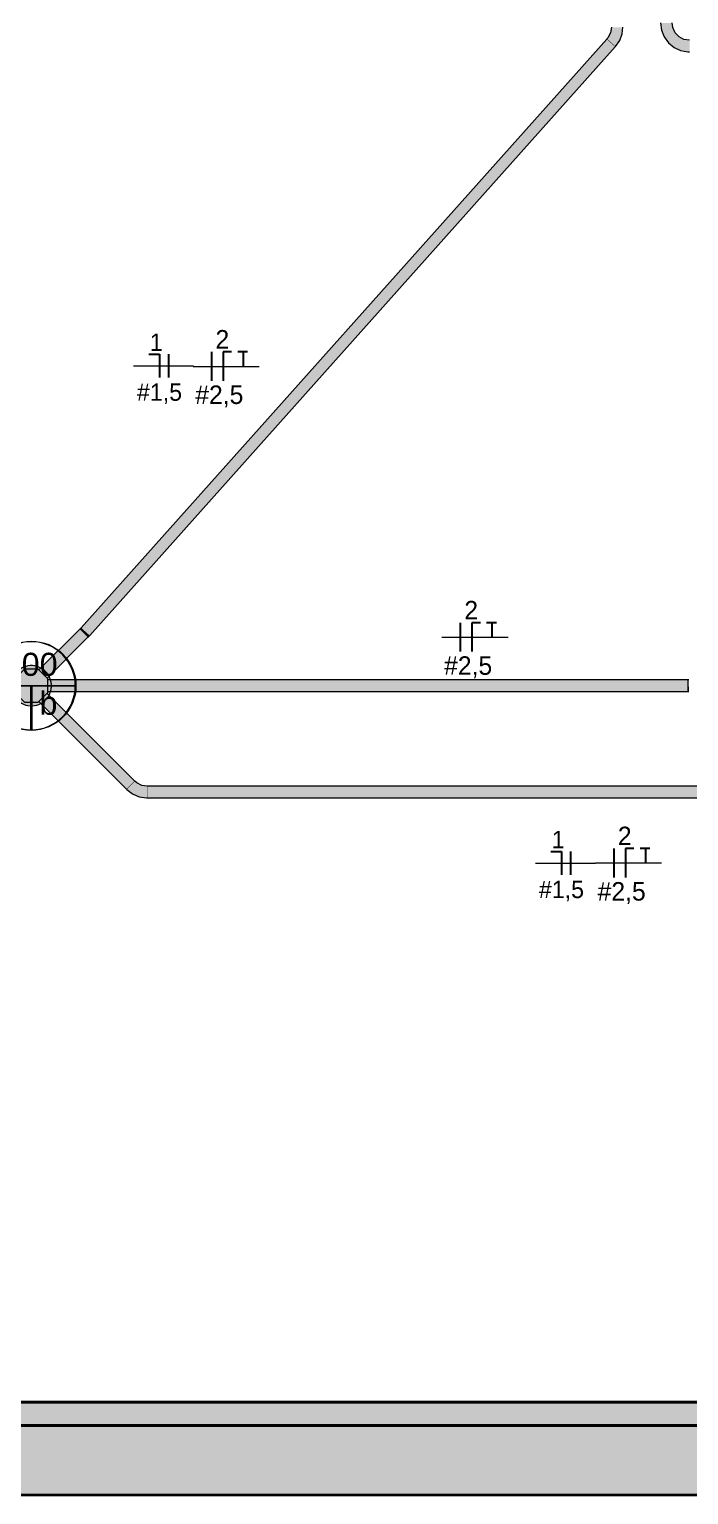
# Model space of a CAD drawing. Header units: metres. Extents: x 34 to 64.7, y -8.4 to 5.
# Drawn here: x 37.888 to 39.315, y 0 to 3.17 of the extents above; entities that cross this region are included whole.
import ezdxf

# ---------------------------------------------------------------- set-up
doc = ezdxf.new("R2010")
doc.units = ezdxf.units.M
doc.linetypes.add('Hidden 1_5', pattern=[0.0022, 0.0015, -0.0007])
for name, color, linetype, lineweight in [('A-DETL', 7, 'Hidden 1_5', 18), ('ARQ-MOB', 7, 'Continuous', 18), ('ARQ-PAR', 7, 'Continuous', 18), ('Dispositivos elétricos', 7, 'Continuous', 70), ('E-LITE-EQPM-IDEN', 7, 'Continuous', 9), ('E-POWR-CNDT', 7, 'Continuous', 35), ('Identificadores de dispositivos elétricos', 7, 'Continuous', 9), ('S-BEAM', 7, 'Continuous', 18)]:
    doc.layers.add(name, color=color, linetype=linetype, lineweight=lineweight)
for name, color, linetype, lineweight, true_color in [('BASE ELETRICO__dwg', 7, 'Continuous', 18, 0x767676), ('Fase', 1, 'Continuous', 25, 0xff0000), ('Neutro', 5, 'Continuous', 25, 0x0000ff), ('Terra', 3, 'Continuous', 25, 0x00ff00)]:
    doc.layers.add(name, color=color, linetype=linetype, lineweight=lineweight, true_color=true_color)
doc.styles.add('Arial', font='arial.ttf', dxfattribs={"height": 0.05})
doc.styles.add('Century Gothic_1', font='GOTHIC.TTF', dxfattribs={"height": 0.04})
doc.styles.add('Century Gothic_2', font='GOTHIC.TTF', dxfattribs={"height": 0.0375})

# ---------------------------------------------------------------- blocks, each defined once
blk = doc.blocks.new('IFC_ifc-1-PLANTA BAIXA - TÉRREO')
at = {"layer": 'S-BEAM', "lineweight": 5, "true_color": 0xe6c9ab, "transparency": 33554675}
h = blk.add_hatch(color=9, dxfattribs=at)
h.paths.add_polyline_path([(34.1826, 0.15), (39.5326, 0.15), (39.5326, 0.2), (37.6676, 0.2), (37.6676, 0.1972), (37.6721, 0.1972), (37.6721, 0.1942), (37.6676, 0.1942), (37.6676, 0.1871), (37.6681, 0.1871), (37.6681, 0.1629), (37.6676, 0.1629), (37.6675, 0.1525), (37.6481, 0.1525), (37.6481, 0.152), (37.6172, 0.152), (37.6172, 0.1525), (37.5976, 0.1525), (37.5976, 0.1629), (37.5972, 0.1629), (37.5972, 0.1625), (35.3681, 0.1625), (35.3681, 0.1629), (35.3676, 0.1629), (35.3675, 0.1525), (35.3481, 0.1525), (35.3481, 0.152), (35.3172, 0.152), (35.3172, 0.1525), (35.2976, 0.1526), (35.2976, 0.1629), (35.2972, 0.1629), (35.2972, 0.1871), (35.2976, 0.1871), (35.2976, 0.1942), (35.2932, 0.1942), (35.2932, 0.1972), (35.2976, 0.1972), (35.2976, 0.2), (34.1826, 0.2)])
h.paths.add_polyline_path([(37.5972, 0.1871), (37.5976, 0.1871), (37.5976, 0.1942), (37.5932, 0.1942), (37.5932, 0.1972), (37.5976, 0.1972), (37.5976, 0.2), (35.3676, 0.2), (35.3676, 0.1972), (35.3721, 0.1972), (35.3721, 0.1942), (35.3676, 0.1942), (35.3676, 0.1871), (35.3681, 0.1871), (35.3681, 0.1875), (37.5972, 0.1875)])
blk.add_hatch(color=9, dxfattribs=at).paths.add_polyline_path([(39.0466, 0), (39.5326, 0), (39.5326, 0.15), (34.1826, 0.15), (34.1826, 0), (37.779, 0)])
at = {"layer": 'S-BEAM', "color": 253, "lineweight": 35, "true_color": 0xababab}
for p, q in [((39.5326, 0.2), (34.1826, 0.2)), ((39.5326, 0.15), (34.1826, 0.15)), ((34.1826, 0), (39.5326, 0))]:
    blk.add_line(p, q, dxfattribs=at)
at = {"layer": 'S-BEAM', "color": 9, "lineweight": 35, "true_color": 0xe3c7ab}
for p, q in [((34.1826, 0.2), (39.5326, 0.2)), ((39.5326, 0.15), (34.1826, 0.15)), ((34.1826, 0.15), (39.5326, 0.15)), ((34.1826, 0), (39.5326, 0)), ((34.1826, 0), (39.5326, 0))]:
    blk.add_line(p, q, dxfattribs=at)
at = {"layer": 'S-BEAM', "color": 9, "lineweight": 35, "true_color": 0xe5c8ab}
for p, q in [((34.1826, 0.15), (39.5326, 0.15)), ((34.1826, 0), (39.5326, 0)), ((34.1826, 0), (39.5326, 0)), ((34.1826, 0), (39.5326, 0))]:
    blk.add_line(p, q, dxfattribs=at)
blk = doc.blocks.new('BASE ELETRICO__dwg-8227098-PLANTA BAIXA - TÉRREO')
at = {"layer": 'ARQ-MOB', "color": 252, "true_color": 0x8e8e8e}
blk.add_line((37.6971, 0.2), (39.5326, 0.2), dxfattribs=at)
at = {"layer": 'ARQ-PAR', "color": 252, "true_color": 0x8e8e8e}
blk.add_line((33.9763, 0), (44.1168, 0), dxfattribs=at)
blk = doc.blocks.new('PVC Corrugado Amarelo_Caixa de Octogonal 4x4 - PVC Corrugado Amarelo_Caixa de Octogonal 4x4-V20-PLANTA BAIXA - TÉRREO')
at = {"layer": 'Dispositivos elétricos', "linetype": 'Hidden 1_5', "lineweight": 18, "true_color": 0xffff00}
h = blk.add_hatch(color=2, dxfattribs=at)
h.paths.add_polyline_path([(0, -0.0435), (0.0121, -0.0417), (0.0205, -0.0382), (0.0165, -0.0342), (0.0148, -0.0358), (-0.0148, -0.0358), (-0.0358, -0.0148), (-0.0358, -0.0125), (-0.0415, -0.0125), (-0.0377, -0.0217), (-0.0308, -0.0308), (-0.0217, -0.0377), (-0.0113, -0.042), (-0.0032, -0.0431)])
h.paths.add_polyline_path([(0.0382, -0.0205), (0.0415, -0.0125), (0.0358, -0.0125), (0.0358, -0.0148), (0.0342, -0.0165), (0.0371, -0.0194)])
h.paths.add_polyline_path([(-0.0381, 0.0125), (-0.0358, 0.0125), (-0.0358, 0.0148), (-0.0148, 0.0358), (0.0148, 0.0358), (0.0165, 0.0342), (0.0205, 0.0382), (0.0113, 0.042), (0, 0.0435), (-0.0121, 0.0417), (-0.0217, 0.0377), (-0.031, 0.0304), (-0.0377, 0.0218), (-0.0414, 0.0125), (-0.04, 0.0125)])
h.paths.add_polyline_path([(0.0358, 0.0125), (0.0415, 0.0125), (0.0382, 0.0205), (0.0342, 0.0165), (0.0358, 0.0148)])
blk.add_hatch(color=2, dxfattribs=at).paths.add_polyline_path([(0.0148, -0.0358), (0.0358, -0.0148), (0.0358, 0.0148), (0.0148, 0.0358), (-0.0148, 0.0358), (-0.0358, 0.0148), (-0.0358, -0.0148), (-0.0146, -0.0358), (0.0052, -0.0358)])
at = {"layer": 'A-DETL'}
for start, end in [(28.2907, 61.6814), (163.2925, 180), (180, 196.7075), (360, 16.7068), (343.2932, 360), (298.2907, 331.6963)]:
    blk.add_arc((0, 0), 0.0435, start, end, dxfattribs=at)
at = {"layer": 'Dispositivos elétricos', "lineweight": 18}
for p, q in [((-0.0148, 0.0358), (-0.0358, 0.0148)), ((0.0148, 0.0358), (-0.0148, 0.0358)), ((0.0358, 0.0148), (0.0148, 0.0358)), ((-0.0358, 0.0148), (-0.0358, -0.0148)), ((0.0358, -0.0148), (0.0358, 0.0148)), ((-0.0358, -0.0148), (-0.0148, -0.0358)), ((0.0148, -0.0358), (0.0358, -0.0148)), ((-0.0148, -0.0358), (0.0148, -0.0358))]:
    blk.add_line(p, q, dxfattribs=at)
for start, end in [(61.747, 163.227), (16.7723, 28.2252), (196.773, 298.2252), (331.7619, 343.2277)]:
    blk.add_arc((0, 0), 0.0435, start, end, dxfattribs=at)
blk = doc.blocks.new('Tag de Luminárias de Teto 2 - Tag de Luminárias de Teto 2-3493498-PLANTA BAIXA - TÉRREO')
at = {"layer": 'E-LITE-EQPM-IDEN'}
for p, q in [((-0.00386, 0), (0.00386, 0)), ((-0.0038, 0.00001), (0.0038, 0.00001)), ((0, 0), (0, -0.00386)), ((-0.00004, -0.00001), (-0.0038, -0.00001)), ((-0.00004, -0.00381), (-0.00004, -0.00001)), ((0.00004, -0.00001), (0.00004, -0.00381)), ((0.0038, -0.00001), (0.00004, -0.00001))]:
    blk.add_line(p, q, dxfattribs=at)
blk.add_circle((0, 0), 0.00386, dxfattribs=at)
for centre, start, end in [((0, 0.00001), 360, 180), ((0, -0.00001), 180, 269.411), ((0, -0.00001), 270.589, 360)]:
    blk.add_arc(centre, 0.0038, start, end, dxfattribs=at)
blk = doc.blocks.new('Fiação_PEX_Tags Eletrical Fixtures - 2_ FNT-4480792-PLANTA BAIXA - TÉRREO')
at = {"layer": 'Fase'}
blk.add_line((-0.00098, 0.00125), (-0.00098, -0.00125), dxfattribs=at)
at = {"layer": 'Identificadores de dispositivos elétricos'}
blk.add_line((-0.00257, 0), (0.00315, 0), dxfattribs=at)
at = {"layer": 'Neutro'}
for p, q in [((0.00002, 0.00125), (0.00002, -0.00125)), ((0.00002, 0.00125), (0.00002, -0.00077)), ((0.00076, 0.00125), (0.00002, 0.00125))]:
    blk.add_line(p, q, dxfattribs=at)
at = {"layer": 'Terra'}
for p, q in [((0.00215, 0.00125), (0.00129, 0.00125)), ((0.00175, 0.00125), (0.00175, 0))]:
    blk.add_line(p, q, dxfattribs=at)
blk = doc.blocks.new('Fiação_Tags Lighting Fixture - 1_ FN-3746626-PLANTA BAIXA - TÉRREO')
at = {"layer": 'E-LITE-EQPM-IDEN', "color": 5, "lineweight": 25, "true_color": 0x0000ff}
for p, q in [((-0.00128, -0.00164), (-0.00034, -0.00164)), ((-0.00034, -0.00164), (-0.00034, -0.00366))]:
    blk.add_line(p, q, dxfattribs=at)
at = {"layer": 'E-LITE-EQPM-IDEN', "color": 1, "lineweight": 25, "true_color": 0xff0000}
blk.add_line((0.00043, -0.00164), (0.00043, -0.00366), dxfattribs=at)
at = {"layer": 'E-LITE-EQPM-IDEN'}
blk.add_line((-0.0026, -0.00265), (0.0026, -0.00265), dxfattribs=at)

msp = doc.modelspace()

# ---------------------------------------------------------------- hatches: boundary and pattern name
at = {"layer": 'E-POWR-CNDT', "lineweight": 5, "true_color": 0xffff00}
for points in [[(39.1566, 3.1328), (39.164, 3.1432), (39.1684, 3.1524), (39.1716, 3.1644), (39.1725, 3.1744), (39.1475, 3.1744), (39.145, 3.1611), (39.1379, 3.1495), (39.1563, 3.1331)], [(38.0095, 1.8671), (39.1466, 3.1404), (39.1373, 3.1487), (38.0002, 1.8754), (38.0071, 1.8692)], [(38.0188, 1.8587), (38.5443, 2.4472), (39.1559, 3.1321), (39.1466, 3.1404), (38.0095, 1.8671), (38.0185, 1.859)], [(39.1559, 3.1321), (39.1566, 3.1328), (39.1379, 3.1495), (39.1373, 3.1487), (39.1556, 3.1324)], [(37.9179, 1.7753), (38.0062, 1.8636), (37.9973, 1.8724), (37.9091, 1.7842), (37.9176, 1.7756)], [(38.015, 1.8547), (38.0157, 1.8554), (37.9979, 1.8729), (37.9973, 1.8724), (38.0147, 1.855)], [(38.0157, 1.8554), (38.0181, 1.858), (37.9995, 1.8746), (37.9982, 1.8729), (38.0154, 1.8557)], [(38.0181, 1.858), (38.0188, 1.8587), (38.0002, 1.8754), (37.9995, 1.8746), (38.0178, 1.8583)], [(37.9268, 1.7665), (38.015, 1.8547), (38.0062, 1.8636), (37.9179, 1.7753), (37.9265, 1.7668)], [(37.9374, 1.75), (39.3119, 1.75), (39.3119, 1.7625), (37.9284, 1.7625), (37.9284, 1.75)], [(38.0959, 1.7375), (39.3119, 1.7375), (39.3119, 1.75), (37.9284, 1.75), (37.9284, 1.7375), (38.0167, 1.7375)], [(39.3129, 1.7375), (39.3129, 1.7625), (39.3119, 1.7625), (39.3119, 1.7375)], [(38.0984, 1.5265), (38.1073, 1.5354), (37.9179, 1.7247), (37.9091, 1.7158), (38.0981, 1.5268)], [(38.1073, 1.5354), (38.1161, 1.5442), (37.9268, 1.7335), (37.9179, 1.7247), (38.105, 1.5376)], [(38.0991, 1.5258), (38.1168, 1.5435), (38.1161, 1.5442), (38.0984, 1.5265), (38.0988, 1.5261)], [(38.1433, 1.5075), (38.1433, 1.5325), (38.129, 1.5354), (38.1168, 1.5435), (38.0991, 1.5258), (38.1097, 1.5174), (38.1194, 1.5123), (38.1316, 1.5087), (38.141, 1.5077)], [(38.1443, 1.5075), (38.1443, 1.5325), (38.1433, 1.5323), (38.1433, 1.5075)], [(40.3968, 1.52), (40.3968, 1.5325), (38.1443, 1.5325), (38.1443, 1.52), (40.3934, 1.52)], [(39.3635, 1.5075), (40.3968, 1.5077), (40.3968, 1.52), (38.1443, 1.52), (38.1443, 1.5075), (39.0466, 1.5075)]]:
    msp.add_hatch(color=2, dxfattribs=at).paths.add_polyline_path(points)
h = msp.add_hatch(color=2, dxfattribs=at)
h.paths.add_polyline_path([(39.3165, 3.1216), (39.3165, 3.1462), (39.3061, 3.1478), (39.2969, 3.1518), (39.29, 3.1572), (39.284, 3.165), (39.2803, 3.174), (39.2787, 3.1837), (39.254, 3.1837), (39.2552, 3.1715), (39.2589, 3.1595), (39.2645, 3.149), (39.2727, 3.1392), (39.2818, 3.1317), (39.2926, 3.126), (39.3043, 3.1224), (39.3122, 3.1216)])
h.paths.add_polyline_path([(39.3165, 3.1212), (39.3165, 3.1216), (39.3122, 3.1216)])
h = msp.add_hatch(color=2, dxfattribs=at)
h.paths.add_polyline_path([(39.3141, 1.7412), (39.3138, 1.7563), (39.3129, 1.7562), (39.3129, 1.7412)])
h.paths.add_polyline_path([(39.3142, 1.7379), (39.3142, 1.7379), (39.3141, 1.7412), (39.3129, 1.7412), (39.3129, 1.7379)])
h.paths.add_polyline_path([(39.3135, 1.7375), (39.3142, 1.7379), (39.3129, 1.7379)])
h.paths.add_polyline_path([(39.3129, 1.7563), (39.3138, 1.7563), (39.3137, 1.7588), (39.3129, 1.7588), (39.3129, 1.7563)])
h.paths.add_polyline_path([(39.3129, 1.7588), (39.3137, 1.7589), (39.3137, 1.7608), (39.3129, 1.7608), (39.3129, 1.7588)])
h.paths.add_polyline_path([(39.3129, 1.7608), (39.3137, 1.7608), (39.3137, 1.7621), (39.3129, 1.7621), (39.3129, 1.7608)])
h = msp.add_hatch(color=2, dxfattribs=at)
h.paths.add_polyline_path([(39.3142, 1.7375), (39.3152, 1.7375), (39.3147, 1.7609), (39.3137, 1.7608), (39.3142, 1.7379)])
h.paths.add_polyline_path([(39.3137, 1.7608), (39.3147, 1.7609), (39.3147, 1.7625), (39.3137, 1.7625), (39.3137, 1.7621)])

# ---------------------------------------------------------------- linework, layer by layer
at = {"layer": 'E-POWR-CNDT', "color": 57, "lineweight": 18, "true_color": 0x808040}
for p, q in [((39.1373, 3.1487), (38.0002, 1.8754)), ((39.1379, 3.1495), (39.1373, 3.1487)), ((38.0188, 1.8587), (39.1559, 3.1321)), ((39.1559, 3.1321), (39.1566, 3.1328)), ((37.9973, 1.8724), (37.9091, 1.7842)), ((37.998, 1.8731), (37.9973, 1.8724)), ((37.9995, 1.8746), (37.998, 1.8731)), ((38.0002, 1.8754), (37.9995, 1.8746)), ((37.9268, 1.7665), (38.015, 1.8547)), ((38.015, 1.8547), (38.0157, 1.8554)), ((38.0157, 1.8554), (38.0181, 1.858)), ((38.0181, 1.858), (38.0188, 1.8587)), ((39.3119, 1.7625), (37.9284, 1.7625)), ((39.3129, 1.7625), (39.3119, 1.7625)), ((39.3137, 1.7625), (39.3129, 1.7625)), ((39.3147, 1.7625), (39.3137, 1.7625)), ((37.9091, 1.7158), (38.0984, 1.5265)), ((38.1161, 1.5442), (37.9268, 1.7335)), ((37.9284, 1.7375), (39.3119, 1.7375)), ((39.3119, 1.7375), (39.3129, 1.7375)), ((39.3129, 1.7375), (39.3142, 1.7375)), ((39.3142, 1.7375), (39.3152, 1.7375)), ((38.0984, 1.5265), (38.0991, 1.5258)), ((38.1168, 1.5435), (38.1161, 1.5442)), ((38.1443, 1.5325), (38.1433, 1.5325)), ((40.3968, 1.5325), (38.1443, 1.5325)), ((38.1433, 1.5075), (38.1443, 1.5075)), ((38.1443, 1.5075), (40.3968, 1.5075))]:
    msp.add_line(p, q, dxfattribs=at)
at = {"layer": 'E-POWR-CNDT', "color": 57, "lineweight": 18, "true_color": 0x808040, "flags": 128}
for points in [[(39.1475, 3.1744), (39.1455, 3.1625), (39.1398, 3.1518), (39.1379, 3.1495)], [(39.1566, 3.1328), (39.1655, 3.1457), (39.1709, 3.1605), (39.1725, 3.1744)], [(39.254, 3.1837), (39.2559, 3.1682), (39.2617, 3.1536), (39.2709, 3.1409), (39.283, 3.1309), (39.2972, 3.1242), (39.3126, 3.1213), (39.3165, 3.1212)], [(39.3165, 3.1462), (39.3045, 3.1482), (39.2938, 3.1539), (39.2855, 3.1626), (39.2804, 3.1736), (39.279, 3.1837)], [(38.0991, 1.5258), (38.1115, 1.5162), (38.1259, 1.51), (38.1414, 1.5075), (38.1433, 1.5075)], [(38.1433, 1.5325), (38.1314, 1.5345), (38.1206, 1.5401), (38.1168, 1.5435)]]:
    msp.add_lwpolyline(points, dxfattribs=at)

# ---------------------------------------------------------------- block references
at = {"lineweight": 5}
msp.add_blockref('IFC_ifc-1-PLANTA BAIXA - TÉRREO', (0, 0), dxfattribs=at)
at = {"layer": 'A-DETL'}
msp.add_blockref('PVC Corrugado Amarelo_Caixa de Octogonal 4x4 - PVC Corrugado Amarelo_Caixa de Octogonal 4x4-V20-PLANTA BAIXA - TÉRREO', (37.8926, 1.75), dxfattribs=at)
at = {"layer": 'BASE ELETRICO__dwg', "color": 252, "true_color": 0x8e8e8e}
msp.add_blockref('BASE ELETRICO__dwg-8227098-PLANTA BAIXA - TÉRREO', (0, 0), dxfattribs=at)
at = {"layer": 'E-LITE-EQPM-IDEN', "xscale": 24.99999999999999, "yscale": 24.99999999999999, "zscale": 24.99999999999999}
for name, p in [('Fiação_Tags Lighting Fixture - 1_ FN-3746626-PLANTA BAIXA - TÉRREO', (38.1785, 2.5086)), ('Tag de Luminárias de Teto 2 - Tag de Luminárias de Teto 2-3493498-PLANTA BAIXA - TÉRREO', (37.8926, 1.75)), ('Fiação_Tags Lighting Fixture - 1_ FN-3746626-PLANTA BAIXA - TÉRREO', (39.0481, 1.4327))]:
    msp.add_blockref(name, p, dxfattribs=at)
at = {"layer": 'Identificadores de dispositivos elétricos', "color": 1, "true_color": 0xff0000, "xscale": 24.99999999999999, "yscale": 24.99999999999999, "zscale": 24.99999999999999}
for p in [(38.3068, 2.4409), (38.8451, 1.855), (39.1772, 1.3667)]:
    msp.add_blockref('Fiação_PEX_Tags Eletrical Fixtures - 2_ FNT-4480792-PLANTA BAIXA - TÉRREO', p, dxfattribs=at)

# ---------------------------------------------------------------- texts
at = {"layer": 'E-LITE-EQPM-IDEN', "attachment_point": 1}
for s, insert, char_height, width, style in [('1', (38.1488, 2.5119), 0.0375, 0.036076, 'Century Gothic_2'), ('#1,5', (38.1211, 2.4039), 0.0375, 0.136287, 'Century Gothic_2'), ('100', (37.8329, 1.8213), 0.05, 0.144304, 'Arial'), ('b', (37.9102, 1.7372), 0.05, 0.048101, 'Arial'), ('1', (39.0183, 1.436), 0.0375, 0.036076, 'Century Gothic_2'), ('#1,5', (38.9906, 1.3281), 0.0375, 0.136287, 'Century Gothic_2')]:
    msp.add_mtext(s, dxfattribs=dict(at, insert=insert, char_height=char_height, width=width, style=style))
at = {"layer": 'Identificadores de dispositivos elétricos', "char_height": 0.04, "attachment_point": 1, "style": 'Century Gothic_1'}
for s, insert, width in [('2', (38.291, 2.5194), 0.03808), ('#2,5', (38.2472, 2.3995), 0.144304), ('2', (38.8293, 1.9335), 0.03808), ('#2,5', (38.7855, 1.8136), 0.144304), ('2', (39.1614, 1.4451), 0.03808), ('#2,5', (39.1176, 1.3252), 0.144304)]:
    msp.add_mtext(s, dxfattribs=dict(at, insert=insert, width=width))

doc.saveas('drawing.dxf')
